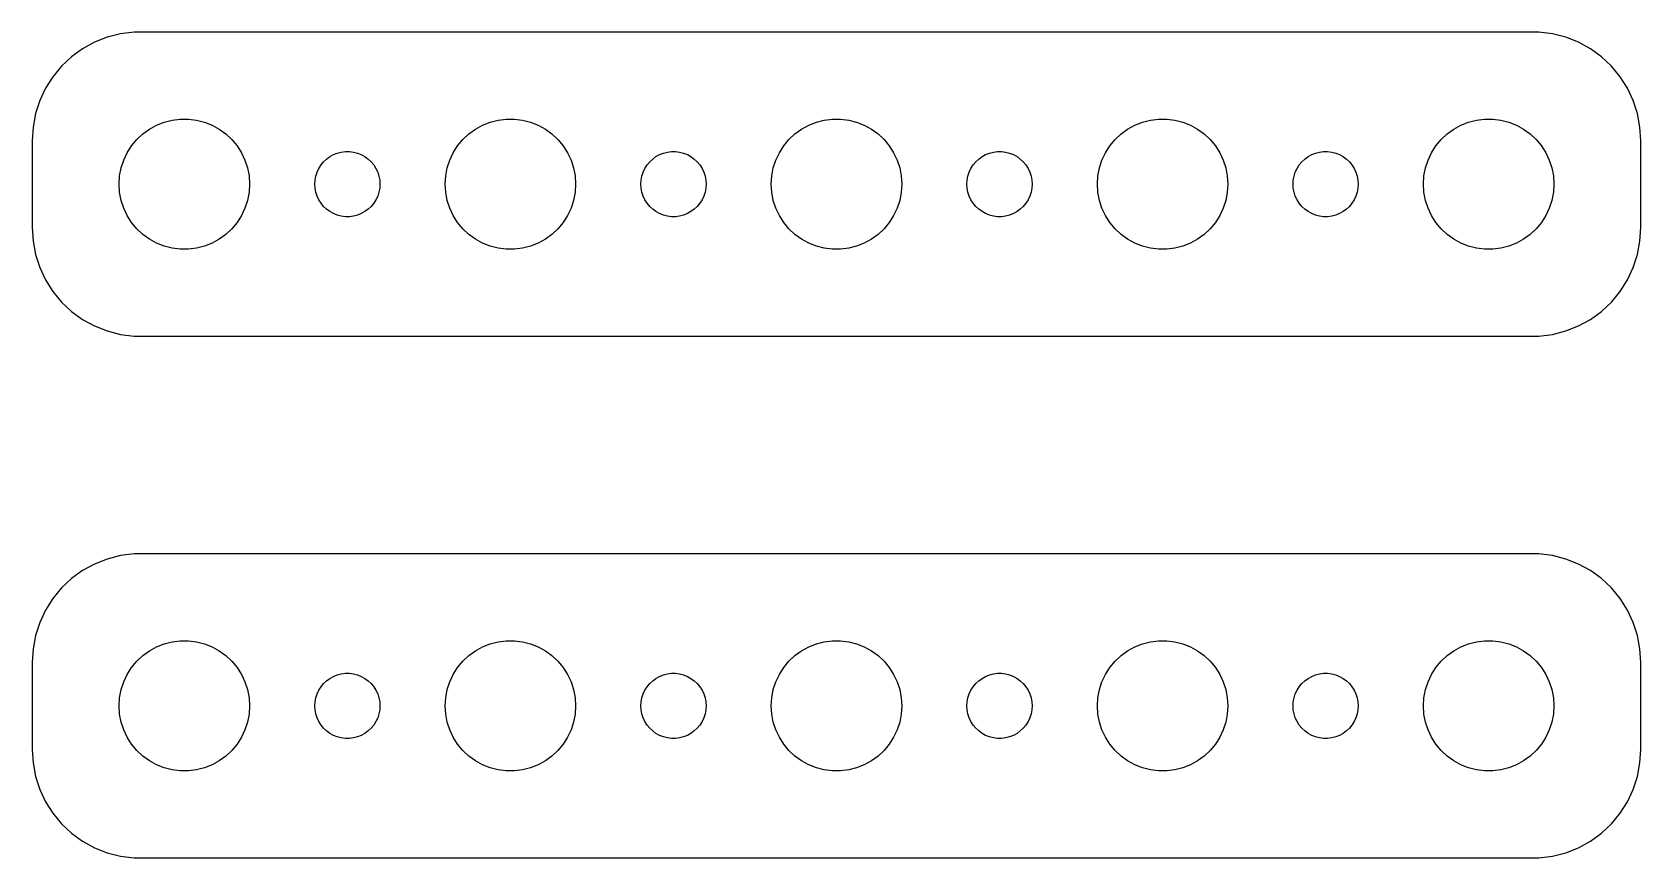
# Model space of a CAD drawing. Header units: metres. Extents: x -37 to 37, y 17 to 55.
import ezdxf

# ---------------------------------------------------------------- set-up
doc = ezdxf.new("R2010")
doc.units = ezdxf.units.M

msp = doc.modelspace()

# ---------------------------------------------------------------- linework, layer by layer
for p, q in [((-32.9369, 54.9114), (-33.5451, 54.7553)), ((-32.3139, 54.9901), (-32.9369, 54.9114)), ((32.3139, 54.9901), (-32.3139, 54.9901)), ((32.9369, 54.9114), (32.3139, 54.9901)), ((33.5451, 54.7553), (32.9369, 54.9114)), ((-34.6791, 54.2216), (-35.1871, 53.8526)), ((-34.1289, 54.5241), (-34.6791, 54.2216)), ((-33.5451, 54.7553), (-34.1289, 54.5241)), ((34.1289, 54.5241), (33.5451, 54.7553)), ((34.6791, 54.2216), (34.1289, 54.5241)), ((35.1871, 53.8526), (34.6791, 54.2216)), ((-35.6448, 53.4227), (-36.0451, 52.9389)), ((-35.1871, 53.8526), (-35.6448, 53.4227)), ((35.6448, 53.4227), (35.1871, 53.8526)), ((36.0451, 52.9389), (35.6448, 53.4227)), ((-36.0451, 52.9389), (-36.3815, 52.4088)), ((36.3815, 52.4088), (36.0451, 52.9389)), ((-36.6489, 51.8406), (-36.8429, 51.2434)), ((-36.3815, 52.4088), (-36.6489, 51.8406)), ((36.6489, 51.8406), (36.3815, 52.4088)), ((36.8429, 51.2434), (36.6489, 51.8406)), ((-36.8429, 51.2434), (-36.9606, 50.6267)), ((36.9606, 50.6267), (36.8429, 51.2434)), ((-36.9606, 50.6267), (-37, 50)), ((-31.9123, 50.3115), (-31.6075, 50.533)), ((-31.6075, 50.533), (-31.2773, 50.7145)), ((-31.2773, 50.7145), (-30.927, 50.8532)), ((-30.927, 50.8532), (-30.5621, 50.9469)), ((-30.5621, 50.9469), (-30.1884, 50.9941)), ((-30.1884, 50.9941), (-29.8116, 50.9941)), ((-29.8116, 50.9941), (-29.4379, 50.9469)), ((-29.4379, 50.9469), (-29.0729, 50.8532)), ((-29.0729, 50.8532), (-28.7227, 50.7145)), ((-28.7227, 50.7145), (-28.3925, 50.533)), ((-28.3925, 50.533), (-28.0877, 50.3115)), ((-16.9123, 50.3115), (-16.6075, 50.533)), ((-16.6075, 50.533), (-16.2773, 50.7145)), ((-16.2773, 50.7145), (-15.927, 50.8532)), ((-15.927, 50.8532), (-15.5621, 50.9469)), ((-15.5621, 50.9469), (-15.1884, 50.9941)), ((-15.1884, 50.9941), (-14.8116, 50.9941)), ((-14.8116, 50.9941), (-14.4379, 50.9469)), ((-14.4379, 50.9469), (-14.0729, 50.8532)), ((-14.0729, 50.8532), (-13.7227, 50.7145)), ((-13.7227, 50.7145), (-13.3925, 50.533)), ((-13.3925, 50.533), (-13.0877, 50.3115)), ((-1.91226, 50.3115), (-1.60747, 50.533)), ((-1.60747, 50.533), (-1.27733, 50.7145)), ((-1.27733, 50.7145), (-0.92705, 50.8532)), ((-0.92705, 50.8532), (-0.56213, 50.9469)), ((-0.56213, 50.9469), (-0.18837, 50.9941)), ((-0.18837, 50.9941), (0.18837, 50.9941)), ((0.18837, 50.9941), (0.56213, 50.9469)), ((0.56213, 50.9469), (0.92705, 50.8532)), ((0.92705, 50.8532), (1.27733, 50.7145)), ((1.27733, 50.7145), (1.60747, 50.533)), ((1.60747, 50.533), (1.91226, 50.3115)), ((13.0877, 50.3115), (13.3925, 50.533)), ((13.3925, 50.533), (13.7227, 50.7145)), ((13.7227, 50.7145), (14.0729, 50.8532)), ((14.0729, 50.8532), (14.4379, 50.9469)), ((14.4379, 50.9469), (14.8116, 50.9941)), ((14.8116, 50.9941), (15.1884, 50.9941)), ((15.1884, 50.9941), (15.5621, 50.9469)), ((15.5621, 50.9469), (15.927, 50.8532)), ((15.927, 50.8532), (16.2773, 50.7145)), ((16.2773, 50.7145), (16.6075, 50.533)), ((16.6075, 50.533), (16.9123, 50.3115)), ((28.0877, 50.3115), (28.3925, 50.533)), ((28.3925, 50.533), (28.7227, 50.7145)), ((28.7227, 50.7145), (29.0729, 50.8532)), ((29.0729, 50.8532), (29.4379, 50.9469)), ((29.4379, 50.9469), (29.8116, 50.9941)), ((29.8116, 50.9941), (30.1884, 50.9941)), ((30.1884, 50.9941), (30.5621, 50.9469)), ((30.5621, 50.9469), (30.927, 50.8532)), ((30.927, 50.8532), (31.2773, 50.7145)), ((31.2773, 50.7145), (31.6075, 50.533)), ((31.6075, 50.533), (31.9123, 50.3115)), ((37, 50), (36.9606, 50.6267)), ((-37, 50), (-37, 46)), ((-32.6289, 49.4453), (-32.427, 49.7634)), ((-32.427, 49.7634), (-32.1869, 50.0536)), ((-32.1869, 50.0536), (-31.9123, 50.3115)), ((-28.0877, 50.3115), (-27.8131, 50.0536)), ((-27.8131, 50.0536), (-27.5729, 49.7634)), ((-27.5729, 49.7634), (-27.3711, 49.4453)), ((-17.6289, 49.4453), (-17.427, 49.7634)), ((-17.427, 49.7634), (-17.1869, 50.0536)), ((-17.1869, 50.0536), (-16.9123, 50.3115)), ((-13.0877, 50.3115), (-12.8131, 50.0536)), ((-12.8131, 50.0536), (-12.5729, 49.7634)), ((-12.5729, 49.7634), (-12.3711, 49.4453)), ((-2.62891, 49.4453), (-2.42705, 49.7634)), ((-2.42705, 49.7634), (-2.1869, 50.0536)), ((-2.1869, 50.0536), (-1.91226, 50.3115)), ((1.91226, 50.3115), (2.1869, 50.0536)), ((2.1869, 50.0536), (2.42705, 49.7634)), ((2.42705, 49.7634), (2.62891, 49.4453)), ((12.3711, 49.4453), (12.5729, 49.7634)), ((12.5729, 49.7634), (12.8131, 50.0536)), ((12.8131, 50.0536), (13.0877, 50.3115)), ((16.9123, 50.3115), (17.1869, 50.0536)), ((17.1869, 50.0536), (17.427, 49.7634)), ((17.427, 49.7634), (17.6289, 49.4453)), ((27.3711, 49.4453), (27.5729, 49.7634)), ((27.5729, 49.7634), (27.8131, 50.0536)), ((27.8131, 50.0536), (28.0877, 50.3115)), ((31.9123, 50.3115), (32.1869, 50.0536)), ((32.1869, 50.0536), (32.427, 49.7634)), ((32.427, 49.7634), (32.6289, 49.4453)), ((37, 46), (37, 50)), ((-32.9057, 48.7461), (-32.7893, 49.1044)), ((-32.7893, 49.1044), (-32.6289, 49.4453)), ((-27.3711, 49.4453), (-27.2107, 49.1044)), ((-27.2107, 49.1044), (-27.0942, 48.7461)), ((-23.8145, 48.7226), (-23.7135, 48.8817)), ((-23.7135, 48.8817), (-23.5934, 49.0268)), ((-23.5934, 49.0268), (-23.4561, 49.1558)), ((-23.4561, 49.1558), (-23.3037, 49.2665)), ((-23.3037, 49.2665), (-23.1387, 49.3572)), ((-23.1387, 49.3572), (-22.9635, 49.4266)), ((-22.9635, 49.4266), (-22.7811, 49.4734)), ((-22.7811, 49.4734), (-22.5942, 49.497)), ((-22.5942, 49.497), (-22.4058, 49.497)), ((-22.4058, 49.497), (-22.2189, 49.4734)), ((-22.2189, 49.4734), (-22.0365, 49.4266)), ((-22.0365, 49.4266), (-21.8613, 49.3572)), ((-21.8613, 49.3572), (-21.6963, 49.2665)), ((-21.6963, 49.2665), (-21.5439, 49.1558)), ((-21.5439, 49.1558), (-21.4065, 49.0268)), ((-21.4065, 49.0268), (-21.2865, 48.8817)), ((-21.2865, 48.8817), (-21.1855, 48.7226)), ((-17.9057, 48.7461), (-17.7893, 49.1044)), ((-17.7893, 49.1044), (-17.6289, 49.4453)), ((-12.3711, 49.4453), (-12.2107, 49.1044)), ((-12.2107, 49.1044), (-12.0942, 48.7461)), ((-8.81445, 48.7226), (-8.71352, 48.8817)), ((-8.71352, 48.8817), (-8.59344, 49.0268)), ((-8.59344, 49.0268), (-8.45613, 49.1558)), ((-8.45613, 49.1558), (-8.30373, 49.2665)), ((-8.30373, 49.2665), (-8.13866, 49.3572)), ((-8.13866, 49.3572), (-7.96352, 49.4266)), ((-7.96352, 49.4266), (-7.78107, 49.4734)), ((-7.78107, 49.4734), (-7.59418, 49.497)), ((-7.59418, 49.497), (-7.40581, 49.497)), ((-7.40581, 49.497), (-7.21892, 49.4734)), ((-7.21892, 49.4734), (-7.03647, 49.4266)), ((-7.03647, 49.4266), (-6.86133, 49.3572)), ((-6.86133, 49.3572), (-6.69626, 49.2665)), ((-6.69626, 49.2665), (-6.54385, 49.1558)), ((-6.54385, 49.1558), (-6.40654, 49.0268)), ((-6.40654, 49.0268), (-6.28647, 48.8817)), ((-6.28647, 48.8817), (-6.18553, 48.7226)), ((-2.90575, 48.7461), (-2.78932, 49.1044)), ((-2.78932, 49.1044), (-2.62891, 49.4453)), ((2.62891, 49.4453), (2.78932, 49.1044)), ((2.78932, 49.1044), (2.90575, 48.7461)), ((6.18553, 48.7226), (6.28647, 48.8817)), ((6.28647, 48.8817), (6.40654, 49.0268)), ((6.40654, 49.0268), (6.54385, 49.1558)), ((6.54385, 49.1558), (6.69626, 49.2665)), ((6.69626, 49.2665), (6.86133, 49.3572)), ((6.86133, 49.3572), (7.03647, 49.4266)), ((7.03647, 49.4266), (7.21892, 49.4734)), ((7.21892, 49.4734), (7.40581, 49.497)), ((7.40581, 49.497), (7.59418, 49.497)), ((7.59418, 49.497), (7.78107, 49.4734)), ((7.78107, 49.4734), (7.96352, 49.4266)), ((7.96352, 49.4266), (8.13866, 49.3572)), ((8.13866, 49.3572), (8.30373, 49.2665)), ((8.30373, 49.2665), (8.45613, 49.1558)), ((8.45613, 49.1558), (8.59344, 49.0268)), ((8.59344, 49.0268), (8.71352, 48.8817)), ((8.71352, 48.8817), (8.81445, 48.7226)), ((12.0942, 48.7461), (12.2107, 49.1044)), ((12.2107, 49.1044), (12.3711, 49.4453)), ((17.6289, 49.4453), (17.7893, 49.1044)), ((17.7893, 49.1044), (17.9057, 48.7461)), ((21.1855, 48.7226), (21.2865, 48.8817)), ((21.2865, 48.8817), (21.4065, 49.0268)), ((21.4065, 49.0268), (21.5439, 49.1558)), ((21.5439, 49.1558), (21.6963, 49.2665)), ((21.6963, 49.2665), (21.8613, 49.3572)), ((21.8613, 49.3572), (22.0365, 49.4266)), ((22.0365, 49.4266), (22.2189, 49.4734)), ((22.2189, 49.4734), (22.4058, 49.497)), ((22.4058, 49.497), (22.5942, 49.497)), ((22.5942, 49.497), (22.7811, 49.4734)), ((22.7811, 49.4734), (22.9635, 49.4266)), ((22.9635, 49.4266), (23.1387, 49.3572)), ((23.1387, 49.3572), (23.3037, 49.2665)), ((23.3037, 49.2665), (23.4561, 49.1558)), ((23.4561, 49.1558), (23.5934, 49.0268)), ((23.5934, 49.0268), (23.7135, 48.8817)), ((23.7135, 48.8817), (23.8145, 48.7226)), ((27.0942, 48.7461), (27.2107, 49.1044)), ((27.2107, 49.1044), (27.3711, 49.4453)), ((32.6289, 49.4453), (32.7893, 49.1044)), ((32.7893, 49.1044), (32.9057, 48.7461)), ((-33, 48), (-32.9763, 48.376)), ((-32.9763, 48.376), (-32.9057, 48.7461)), ((-27.0942, 48.7461), (-27.0237, 48.376)), ((-27.0237, 48.376), (-27, 48)), ((-24, 48), (-23.9882, 48.188)), ((-23.9882, 48.188), (-23.9529, 48.373)), ((-23.9529, 48.373), (-23.8947, 48.5522)), ((-23.8947, 48.5522), (-23.8145, 48.7226)), ((-21.1855, 48.7226), (-21.1053, 48.5522)), ((-21.1053, 48.5522), (-21.0471, 48.373)), ((-21.0471, 48.373), (-21.0118, 48.188)), ((-21.0118, 48.188), (-21, 48)), ((-18, 48), (-17.9763, 48.376)), ((-17.9763, 48.376), (-17.9057, 48.7461)), ((-12.0942, 48.7461), (-12.0237, 48.376)), ((-12.0237, 48.376), (-12, 48)), ((-9, 48), (-8.98816, 48.188)), ((-8.98816, 48.188), (-8.95287, 48.373)), ((-8.95287, 48.373), (-8.89465, 48.5522)), ((-8.89465, 48.5522), (-8.81445, 48.7226)), ((-6.18553, 48.7226), (-6.10533, 48.5522)), ((-6.10533, 48.5522), (-6.04712, 48.373)), ((-6.04712, 48.373), (-6.01183, 48.188)), ((-6.01183, 48.188), (-6, 48)), ((-3, 48), (-2.97633, 48.376)), ((-2.97633, 48.376), (-2.90575, 48.7461)), ((2.90575, 48.7461), (2.97633, 48.376)), ((2.97633, 48.376), (3, 48)), ((6, 48), (6.01183, 48.188)), ((6.01183, 48.188), (6.04712, 48.373)), ((6.04712, 48.373), (6.10533, 48.5522)), ((6.10533, 48.5522), (6.18553, 48.7226)), ((8.81445, 48.7226), (8.89465, 48.5522)), ((8.89465, 48.5522), (8.95287, 48.373)), ((8.95287, 48.373), (8.98816, 48.188)), ((8.98816, 48.188), (9, 48)), ((12, 48), (12.0237, 48.376)), ((12.0237, 48.376), (12.0942, 48.7461)), ((17.9057, 48.7461), (17.9763, 48.376)), ((17.9763, 48.376), (18, 48)), ((21, 48), (21.0118, 48.188)), ((21.0118, 48.188), (21.0471, 48.373)), ((21.0471, 48.373), (21.1053, 48.5522)), ((21.1053, 48.5522), (21.1855, 48.7226)), ((23.8145, 48.7226), (23.8947, 48.5522)), ((23.8947, 48.5522), (23.9529, 48.373)), ((23.9529, 48.373), (23.9882, 48.188)), ((23.9882, 48.188), (24, 48)), ((27, 48), (27.0237, 48.376)), ((27.0237, 48.376), (27.0942, 48.7461)), ((32.9057, 48.7461), (32.9763, 48.376)), ((32.9763, 48.376), (33, 48)), ((-32.9763, 47.624), (-33, 48)), ((-32.9057, 47.2539), (-32.9763, 47.624)), ((-27.0237, 47.624), (-27.0942, 47.2539)), ((-27, 48), (-27.0237, 47.624)), ((-23.9882, 47.812), (-24, 48)), ((-23.9529, 47.627), (-23.9882, 47.812)), ((-23.8947, 47.4478), (-23.9529, 47.627)), ((-23.8145, 47.2774), (-23.8947, 47.4478)), ((-21.1053, 47.4478), (-21.1855, 47.2774)), ((-21.0471, 47.627), (-21.1053, 47.4478)), ((-21.0118, 47.812), (-21.0471, 47.627)), ((-21, 48), (-21.0118, 47.812)), ((-17.9763, 47.624), (-18, 48)), ((-17.9057, 47.2539), (-17.9763, 47.624)), ((-12.0237, 47.624), (-12.0942, 47.2539)), ((-12, 48), (-12.0237, 47.624)), ((-8.98816, 47.812), (-9, 48)), ((-8.95287, 47.627), (-8.98816, 47.812)), ((-8.89465, 47.4478), (-8.95287, 47.627)), ((-8.81445, 47.2774), (-8.89465, 47.4478)), ((-6.10533, 47.4478), (-6.18553, 47.2774)), ((-6.04712, 47.627), (-6.10533, 47.4478)), ((-6.01183, 47.812), (-6.04712, 47.627)), ((-6, 48), (-6.01183, 47.812)), ((-2.97633, 47.624), (-3, 48)), ((-2.90575, 47.2539), (-2.97633, 47.624)), ((2.97633, 47.624), (2.90575, 47.2539)), ((3, 48), (2.97633, 47.624)), ((6.01183, 47.812), (6, 48)), ((6.04712, 47.627), (6.01183, 47.812)), ((6.10533, 47.4478), (6.04712, 47.627)), ((6.18553, 47.2774), (6.10533, 47.4478)), ((8.89465, 47.4478), (8.81445, 47.2774)), ((8.95287, 47.627), (8.89465, 47.4478)), ((8.98816, 47.812), (8.95287, 47.627)), ((9, 48), (8.98816, 47.812)), ((12.0237, 47.624), (12, 48)), ((12.0942, 47.2539), (12.0237, 47.624)), ((17.9763, 47.624), (17.9057, 47.2539)), ((18, 48), (17.9763, 47.624)), ((21.0118, 47.812), (21, 48)), ((21.0471, 47.627), (21.0118, 47.812)), ((21.1053, 47.4478), (21.0471, 47.627)), ((21.1855, 47.2774), (21.1053, 47.4478)), ((23.8947, 47.4478), (23.8145, 47.2774)), ((23.9529, 47.627), (23.8947, 47.4478)), ((23.9882, 47.812), (23.9529, 47.627)), ((24, 48), (23.9882, 47.812)), ((27.0237, 47.624), (27, 48)), ((27.0942, 47.2539), (27.0237, 47.624)), ((32.9763, 47.624), (32.9057, 47.2539)), ((33, 48), (32.9763, 47.624)), ((-32.7893, 46.8956), (-32.9057, 47.2539)), ((-32.6289, 46.5547), (-32.7893, 46.8956)), ((-27.2107, 46.8956), (-27.3711, 46.5547)), ((-27.0942, 47.2539), (-27.2107, 46.8956)), ((-23.7135, 47.1183), (-23.8145, 47.2774)), ((-23.5934, 46.9732), (-23.7135, 47.1183)), ((-23.4561, 46.8442), (-23.5934, 46.9732)), ((-23.3037, 46.7335), (-23.4561, 46.8442)), ((-23.1387, 46.6428), (-23.3037, 46.7335)), ((-22.9635, 46.5734), (-23.1387, 46.6428)), ((-21.8613, 46.6428), (-22.0365, 46.5734)), ((-21.6963, 46.7335), (-21.8613, 46.6428)), ((-21.5439, 46.8442), (-21.6963, 46.7335)), ((-21.4065, 46.9732), (-21.5439, 46.8442)), ((-21.2865, 47.1183), (-21.4065, 46.9732)), ((-21.1855, 47.2774), (-21.2865, 47.1183)), ((-17.7893, 46.8956), (-17.9057, 47.2539)), ((-17.6289, 46.5547), (-17.7893, 46.8956)), ((-12.2107, 46.8956), (-12.3711, 46.5547)), ((-12.0942, 47.2539), (-12.2107, 46.8956)), ((-8.71352, 47.1183), (-8.81445, 47.2774)), ((-8.59344, 46.9732), (-8.71352, 47.1183)), ((-8.45613, 46.8442), (-8.59344, 46.9732)), ((-8.30373, 46.7335), (-8.45613, 46.8442)), ((-8.13866, 46.6428), (-8.30373, 46.7335)), ((-7.96352, 46.5734), (-8.13866, 46.6428)), ((-6.86133, 46.6428), (-7.03647, 46.5734)), ((-6.69626, 46.7335), (-6.86133, 46.6428)), ((-6.54385, 46.8442), (-6.69626, 46.7335)), ((-6.40654, 46.9732), (-6.54385, 46.8442)), ((-6.28647, 47.1183), (-6.40654, 46.9732)), ((-6.18553, 47.2774), (-6.28647, 47.1183)), ((-2.78932, 46.8956), (-2.90575, 47.2539)), ((-2.62891, 46.5547), (-2.78932, 46.8956)), ((2.78932, 46.8956), (2.62891, 46.5547)), ((2.90575, 47.2539), (2.78932, 46.8956)), ((6.28647, 47.1183), (6.18553, 47.2774)), ((6.40654, 46.9732), (6.28647, 47.1183)), ((6.54385, 46.8442), (6.40654, 46.9732)), ((6.69626, 46.7335), (6.54385, 46.8442)), ((6.86133, 46.6428), (6.69626, 46.7335)), ((7.03647, 46.5734), (6.86133, 46.6428)), ((8.13866, 46.6428), (7.96352, 46.5734)), ((8.30373, 46.7335), (8.13866, 46.6428)), ((8.45613, 46.8442), (8.30373, 46.7335)), ((8.59344, 46.9732), (8.45613, 46.8442)), ((8.71352, 47.1183), (8.59344, 46.9732)), ((8.81445, 47.2774), (8.71352, 47.1183)), ((12.2107, 46.8956), (12.0942, 47.2539)), ((12.3711, 46.5547), (12.2107, 46.8956)), ((17.7893, 46.8956), (17.6289, 46.5547)), ((17.9057, 47.2539), (17.7893, 46.8956)), ((21.2865, 47.1183), (21.1855, 47.2774)), ((21.4065, 46.9732), (21.2865, 47.1183)), ((21.5439, 46.8442), (21.4065, 46.9732)), ((21.6963, 46.7335), (21.5439, 46.8442)), ((21.8613, 46.6428), (21.6963, 46.7335)), ((22.0365, 46.5734), (21.8613, 46.6428)), ((23.1387, 46.6428), (22.9635, 46.5734)), ((23.3037, 46.7335), (23.1387, 46.6428)), ((23.4561, 46.8442), (23.3037, 46.7335)), ((23.5934, 46.9732), (23.4561, 46.8442)), ((23.7135, 47.1183), (23.5934, 46.9732)), ((23.8145, 47.2774), (23.7135, 47.1183)), ((27.2107, 46.8956), (27.0942, 47.2539)), ((27.3711, 46.5547), (27.2107, 46.8956)), ((32.7893, 46.8956), (32.6289, 46.5547)), ((32.9057, 47.2539), (32.7893, 46.8956)), ((-37, 46), (-36.9606, 45.3733)), ((-32.427, 46.2366), (-32.6289, 46.5547)), ((-32.1869, 45.9464), (-32.427, 46.2366)), ((-31.9123, 45.6885), (-32.1869, 45.9464)), ((-27.8131, 45.9464), (-28.0877, 45.6885)), ((-27.5729, 46.2366), (-27.8131, 45.9464)), ((-27.3711, 46.5547), (-27.5729, 46.2366)), ((-22.7811, 46.5266), (-22.9635, 46.5734)), ((-22.5942, 46.503), (-22.7811, 46.5266)), ((-22.4058, 46.503), (-22.5942, 46.503)), ((-22.2189, 46.5266), (-22.4058, 46.503)), ((-22.0365, 46.5734), (-22.2189, 46.5266)), ((-17.427, 46.2366), (-17.6289, 46.5547)), ((-17.1869, 45.9464), (-17.427, 46.2366)), ((-16.9123, 45.6885), (-17.1869, 45.9464)), ((-12.8131, 45.9464), (-13.0877, 45.6885)), ((-12.5729, 46.2366), (-12.8131, 45.9464)), ((-12.3711, 46.5547), (-12.5729, 46.2366)), ((-7.78107, 46.5266), (-7.96352, 46.5734)), ((-7.59418, 46.503), (-7.78107, 46.5266)), ((-7.40581, 46.503), (-7.59418, 46.503)), ((-7.21892, 46.5266), (-7.40581, 46.503)), ((-7.03647, 46.5734), (-7.21892, 46.5266)), ((-2.42705, 46.2366), (-2.62891, 46.5547)), ((-2.1869, 45.9464), (-2.42705, 46.2366)), ((-1.91226, 45.6885), (-2.1869, 45.9464)), ((2.1869, 45.9464), (1.91226, 45.6885)), ((2.42705, 46.2366), (2.1869, 45.9464)), ((2.62891, 46.5547), (2.42705, 46.2366)), ((7.21892, 46.5266), (7.03647, 46.5734)), ((7.40581, 46.503), (7.21892, 46.5266)), ((7.59418, 46.503), (7.40581, 46.503)), ((7.78107, 46.5266), (7.59418, 46.503)), ((7.96352, 46.5734), (7.78107, 46.5266)), ((12.5729, 46.2366), (12.3711, 46.5547)), ((12.8131, 45.9464), (12.5729, 46.2366)), ((13.0877, 45.6885), (12.8131, 45.9464)), ((17.1869, 45.9464), (16.9123, 45.6885)), ((17.427, 46.2366), (17.1869, 45.9464)), ((17.6289, 46.5547), (17.427, 46.2366)), ((22.2189, 46.5266), (22.0365, 46.5734)), ((22.4058, 46.503), (22.2189, 46.5266)), ((22.5942, 46.503), (22.4058, 46.503)), ((22.7811, 46.5266), (22.5942, 46.503)), ((22.9635, 46.5734), (22.7811, 46.5266)), ((27.5729, 46.2366), (27.3711, 46.5547)), ((27.8131, 45.9464), (27.5729, 46.2366)), ((28.0877, 45.6885), (27.8131, 45.9464)), ((32.1869, 45.9464), (31.9123, 45.6885)), ((32.427, 46.2366), (32.1869, 45.9464)), ((32.6289, 46.5547), (32.427, 46.2366)), ((36.9606, 45.3733), (37, 46)), ((-36.9606, 45.3733), (-36.8429, 44.7566)), ((-31.6075, 45.467), (-31.9123, 45.6885)), ((-31.2773, 45.2855), (-31.6075, 45.467)), ((-30.927, 45.1468), (-31.2773, 45.2855)), ((-30.5621, 45.0531), (-30.927, 45.1468)), ((-29.0729, 45.1468), (-29.4379, 45.0531)), ((-28.7227, 45.2855), (-29.0729, 45.1468)), ((-28.3925, 45.467), (-28.7227, 45.2855)), ((-28.0877, 45.6885), (-28.3925, 45.467)), ((-16.6075, 45.467), (-16.9123, 45.6885)), ((-16.2773, 45.2855), (-16.6075, 45.467)), ((-15.927, 45.1468), (-16.2773, 45.2855)), ((-15.5621, 45.0531), (-15.927, 45.1468)), ((-14.0729, 45.1468), (-14.4379, 45.0531)), ((-13.7227, 45.2855), (-14.0729, 45.1468)), ((-13.3925, 45.467), (-13.7227, 45.2855)), ((-13.0877, 45.6885), (-13.3925, 45.467)), ((-1.60747, 45.467), (-1.91226, 45.6885)), ((-1.27733, 45.2855), (-1.60747, 45.467)), ((-0.92705, 45.1468), (-1.27733, 45.2855)), ((-0.56213, 45.0531), (-0.92705, 45.1468)), ((0.92705, 45.1468), (0.56213, 45.0531)), ((1.27733, 45.2855), (0.92705, 45.1468)), ((1.60747, 45.467), (1.27733, 45.2855)), ((1.91226, 45.6885), (1.60747, 45.467)), ((13.3925, 45.467), (13.0877, 45.6885)), ((13.7227, 45.2855), (13.3925, 45.467)), ((14.0729, 45.1468), (13.7227, 45.2855)), ((14.4379, 45.0531), (14.0729, 45.1468)), ((15.927, 45.1468), (15.5621, 45.0531)), ((16.2773, 45.2855), (15.927, 45.1468)), ((16.6075, 45.467), (16.2773, 45.2855)), ((16.9123, 45.6885), (16.6075, 45.467)), ((28.3925, 45.467), (28.0877, 45.6885)), ((28.7227, 45.2855), (28.3925, 45.467)), ((29.0729, 45.1468), (28.7227, 45.2855)), ((29.4379, 45.0531), (29.0729, 45.1468)), ((30.927, 45.1468), (30.5621, 45.0531)), ((31.2773, 45.2855), (30.927, 45.1468)), ((31.6075, 45.467), (31.2773, 45.2855)), ((31.9123, 45.6885), (31.6075, 45.467)), ((36.8429, 44.7566), (36.9606, 45.3733)), ((-36.8429, 44.7566), (-36.6489, 44.1594)), ((-30.1884, 45.0059), (-30.5621, 45.0531)), ((-29.8116, 45.0059), (-30.1884, 45.0059)), ((-29.4379, 45.0531), (-29.8116, 45.0059)), ((-15.1884, 45.0059), (-15.5621, 45.0531)), ((-14.8116, 45.0059), (-15.1884, 45.0059)), ((-14.4379, 45.0531), (-14.8116, 45.0059)), ((-0.18837, 45.0059), (-0.56213, 45.0531)), ((0.18837, 45.0059), (-0.18837, 45.0059)), ((0.56213, 45.0531), (0.18837, 45.0059)), ((14.8116, 45.0059), (14.4379, 45.0531)), ((15.1884, 45.0059), (14.8116, 45.0059)), ((15.5621, 45.0531), (15.1884, 45.0059)), ((29.8116, 45.0059), (29.4379, 45.0531)), ((30.1884, 45.0059), (29.8116, 45.0059)), ((30.5621, 45.0531), (30.1884, 45.0059)), ((36.6489, 44.1594), (36.8429, 44.7566)), ((-36.6489, 44.1594), (-36.3815, 43.5912)), ((36.3815, 43.5912), (36.6489, 44.1594)), ((-36.3815, 43.5912), (-36.0451, 43.0611)), ((-36.0451, 43.0611), (-35.6448, 42.5773)), ((35.6448, 42.5773), (36.0451, 43.0611)), ((36.0451, 43.0611), (36.3815, 43.5912)), ((-35.6448, 42.5773), (-35.1871, 42.1474)), ((35.1871, 42.1474), (35.6448, 42.5773)), ((-35.1871, 42.1474), (-34.6791, 41.7784)), ((-34.6791, 41.7784), (-34.1289, 41.4759)), ((-34.1289, 41.4759), (-33.5451, 41.2447)), ((33.5451, 41.2447), (34.1289, 41.4759)), ((34.1289, 41.4759), (34.6791, 41.7784)), ((34.6791, 41.7784), (35.1871, 42.1474)), ((-33.5451, 41.2447), (-32.9369, 41.0886)), ((-32.9369, 41.0886), (-32.3139, 41.0099)), ((-32.3139, 41.0099), (32.3139, 41.0099)), ((32.3139, 41.0099), (32.9369, 41.0886)), ((32.9369, 41.0886), (33.5451, 41.2447)), ((-34.1289, 30.5241), (-34.6791, 30.2216)), ((-33.5451, 30.7553), (-34.1289, 30.5241)), ((-32.9369, 30.9114), (-33.5451, 30.7553)), ((-32.3139, 30.9901), (-32.9369, 30.9114)), ((32.3139, 30.9901), (-32.3139, 30.9901)), ((32.9369, 30.9114), (32.3139, 30.9901)), ((33.5451, 30.7553), (32.9369, 30.9114)), ((34.1289, 30.5241), (33.5451, 30.7553)), ((34.6791, 30.2216), (34.1289, 30.5241)), ((-35.1871, 29.8526), (-35.6448, 29.4227)), ((-34.6791, 30.2216), (-35.1871, 29.8526)), ((35.1871, 29.8526), (34.6791, 30.2216)), ((35.6448, 29.4227), (35.1871, 29.8526)), ((-36.0451, 28.9389), (-36.3815, 28.4088)), ((-35.6448, 29.4227), (-36.0451, 28.9389)), ((36.0451, 28.9389), (35.6448, 29.4227)), ((36.3815, 28.4088), (36.0451, 28.9389)), ((-36.3815, 28.4088), (-36.6489, 27.8406)), ((36.6489, 27.8406), (36.3815, 28.4088)), ((-36.6489, 27.8406), (-36.8429, 27.2434)), ((36.8429, 27.2434), (36.6489, 27.8406)), ((-36.8429, 27.2434), (-36.9606, 26.6267)), ((-31.6075, 26.533), (-31.2773, 26.7145)), ((-31.2773, 26.7145), (-30.927, 26.8532)), ((-30.927, 26.8532), (-30.5621, 26.9469)), ((-30.5621, 26.9469), (-30.1884, 26.9941)), ((-30.1884, 26.9941), (-29.8116, 26.9941)), ((-29.8116, 26.9941), (-29.4379, 26.9469)), ((-29.4379, 26.9469), (-29.0729, 26.8532)), ((-29.0729, 26.8532), (-28.7227, 26.7145)), ((-28.7227, 26.7145), (-28.3925, 26.533)), ((-16.6075, 26.533), (-16.2773, 26.7145)), ((-16.2773, 26.7145), (-15.927, 26.8532)), ((-15.927, 26.8532), (-15.5621, 26.9469)), ((-15.5621, 26.9469), (-15.1884, 26.9941)), ((-15.1884, 26.9941), (-14.8116, 26.9941)), ((-14.8116, 26.9941), (-14.4379, 26.9469)), ((-14.4379, 26.9469), (-14.0729, 26.8532)), ((-14.0729, 26.8532), (-13.7227, 26.7145)), ((-13.7227, 26.7145), (-13.3925, 26.533)), ((-1.60747, 26.533), (-1.27733, 26.7145)), ((-1.27733, 26.7145), (-0.92705, 26.8532)), ((-0.92705, 26.8532), (-0.56213, 26.9469)), ((-0.56213, 26.9469), (-0.18837, 26.9941)), ((-0.18837, 26.9941), (0.18837, 26.9941)), ((0.18837, 26.9941), (0.56213, 26.9469)), ((0.56213, 26.9469), (0.92705, 26.8532)), ((0.92705, 26.8532), (1.27733, 26.7145)), ((1.27733, 26.7145), (1.60747, 26.533)), ((13.3925, 26.533), (13.7227, 26.7145)), ((13.7227, 26.7145), (14.0729, 26.8532)), ((14.0729, 26.8532), (14.4379, 26.9469)), ((14.4379, 26.9469), (14.8116, 26.9941)), ((14.8116, 26.9941), (15.1884, 26.9941)), ((15.1884, 26.9941), (15.5621, 26.9469)), ((15.5621, 26.9469), (15.927, 26.8532)), ((15.927, 26.8532), (16.2773, 26.7145)), ((16.2773, 26.7145), (16.6075, 26.533)), ((28.3925, 26.533), (28.7227, 26.7145)), ((28.7227, 26.7145), (29.0729, 26.8532)), ((29.0729, 26.8532), (29.4379, 26.9469)), ((29.4379, 26.9469), (29.8116, 26.9941)), ((29.8116, 26.9941), (30.1884, 26.9941)), ((30.1884, 26.9941), (30.5621, 26.9469)), ((30.5621, 26.9469), (30.927, 26.8532)), ((30.927, 26.8532), (31.2773, 26.7145)), ((31.2773, 26.7145), (31.6075, 26.533)), ((36.9606, 26.6267), (36.8429, 27.2434)), ((-36.9606, 26.6267), (-37, 26)), ((-37, 26), (-37, 22)), ((-32.427, 25.7634), (-32.1869, 26.0536)), ((-32.1869, 26.0536), (-31.9123, 26.3115)), ((-31.9123, 26.3115), (-31.6075, 26.533)), ((-28.3925, 26.533), (-28.0877, 26.3115)), ((-28.0877, 26.3115), (-27.8131, 26.0536)), ((-27.8131, 26.0536), (-27.5729, 25.7634)), ((-17.427, 25.7634), (-17.1869, 26.0536)), ((-17.1869, 26.0536), (-16.9123, 26.3115)), ((-16.9123, 26.3115), (-16.6075, 26.533)), ((-13.3925, 26.533), (-13.0877, 26.3115)), ((-13.0877, 26.3115), (-12.8131, 26.0536)), ((-12.8131, 26.0536), (-12.5729, 25.7634)), ((-2.42705, 25.7634), (-2.1869, 26.0536)), ((-2.1869, 26.0536), (-1.91226, 26.3115)), ((-1.91226, 26.3115), (-1.60747, 26.533)), ((1.60747, 26.533), (1.91226, 26.3115)), ((1.91226, 26.3115), (2.1869, 26.0536)), ((2.1869, 26.0536), (2.42705, 25.7634)), ((12.5729, 25.7634), (12.8131, 26.0536)), ((12.8131, 26.0536), (13.0877, 26.3115)), ((13.0877, 26.3115), (13.3925, 26.533)), ((16.6075, 26.533), (16.9123, 26.3115)), ((16.9123, 26.3115), (17.1869, 26.0536)), ((17.1869, 26.0536), (17.427, 25.7634)), ((27.5729, 25.7634), (27.8131, 26.0536)), ((27.8131, 26.0536), (28.0877, 26.3115)), ((28.0877, 26.3115), (28.3925, 26.533)), ((31.6075, 26.533), (31.9123, 26.3115)), ((31.9123, 26.3115), (32.1869, 26.0536)), ((32.1869, 26.0536), (32.427, 25.7634)), ((37, 26), (36.9606, 26.6267)), ((37, 22), (37, 26)), ((-32.7893, 25.1044), (-32.6289, 25.4453)), ((-32.6289, 25.4453), (-32.427, 25.7634)), ((-27.5729, 25.7634), (-27.3711, 25.4453)), ((-27.3711, 25.4453), (-27.2107, 25.1044)), ((-23.4561, 25.1558), (-23.3037, 25.2665)), ((-23.3037, 25.2665), (-23.1387, 25.3572)), ((-23.1387, 25.3572), (-22.9635, 25.4266)), ((-22.9635, 25.4266), (-22.7811, 25.4734)), ((-22.7811, 25.4734), (-22.5942, 25.497)), ((-22.5942, 25.497), (-22.4058, 25.497)), ((-22.4058, 25.497), (-22.2189, 25.4734)), ((-22.2189, 25.4734), (-22.0365, 25.4266)), ((-22.0365, 25.4266), (-21.8613, 25.3572)), ((-21.8613, 25.3572), (-21.6963, 25.2665)), ((-21.6963, 25.2665), (-21.5439, 25.1558)), ((-17.7893, 25.1044), (-17.6289, 25.4453)), ((-17.6289, 25.4453), (-17.427, 25.7634)), ((-12.5729, 25.7634), (-12.3711, 25.4453)), ((-12.3711, 25.4453), (-12.2107, 25.1044)), ((-8.45613, 25.1558), (-8.30373, 25.2665)), ((-8.30373, 25.2665), (-8.13866, 25.3572)), ((-8.13866, 25.3572), (-7.96352, 25.4266)), ((-7.96352, 25.4266), (-7.78107, 25.4734)), ((-7.78107, 25.4734), (-7.59418, 25.497)), ((-7.59418, 25.497), (-7.40581, 25.497)), ((-7.40581, 25.497), (-7.21892, 25.4734)), ((-7.21892, 25.4734), (-7.03647, 25.4266)), ((-7.03647, 25.4266), (-6.86133, 25.3572)), ((-6.86133, 25.3572), (-6.69626, 25.2665)), ((-6.69626, 25.2665), (-6.54385, 25.1558)), ((-2.78932, 25.1044), (-2.62891, 25.4453)), ((-2.62891, 25.4453), (-2.42705, 25.7634)), ((2.42705, 25.7634), (2.62891, 25.4453)), ((2.62891, 25.4453), (2.78932, 25.1044)), ((6.54385, 25.1558), (6.69626, 25.2665)), ((6.69626, 25.2665), (6.86133, 25.3572)), ((6.86133, 25.3572), (7.03647, 25.4266)), ((7.03647, 25.4266), (7.21892, 25.4734)), ((7.21892, 25.4734), (7.40581, 25.497)), ((7.40581, 25.497), (7.59418, 25.497)), ((7.59418, 25.497), (7.78107, 25.4734)), ((7.78107, 25.4734), (7.96352, 25.4266)), ((7.96352, 25.4266), (8.13866, 25.3572)), ((8.13866, 25.3572), (8.30373, 25.2665)), ((8.30373, 25.2665), (8.45613, 25.1558)), ((12.2107, 25.1044), (12.3711, 25.4453)), ((12.3711, 25.4453), (12.5729, 25.7634)), ((17.427, 25.7634), (17.6289, 25.4453)), ((17.6289, 25.4453), (17.7893, 25.1044)), ((21.5439, 25.1558), (21.6963, 25.2665)), ((21.6963, 25.2665), (21.8613, 25.3572)), ((21.8613, 25.3572), (22.0365, 25.4266)), ((22.0365, 25.4266), (22.2189, 25.4734)), ((22.2189, 25.4734), (22.4058, 25.497)), ((22.4058, 25.497), (22.5942, 25.497)), ((22.5942, 25.497), (22.7811, 25.4734)), ((22.7811, 25.4734), (22.9635, 25.4266)), ((22.9635, 25.4266), (23.1387, 25.3572)), ((23.1387, 25.3572), (23.3037, 25.2665)), ((23.3037, 25.2665), (23.4561, 25.1558)), ((27.2107, 25.1044), (27.3711, 25.4453)), ((27.3711, 25.4453), (27.5729, 25.7634)), ((32.427, 25.7634), (32.6289, 25.4453)), ((32.6289, 25.4453), (32.7893, 25.1044)), ((-32.9763, 24.376), (-32.9057, 24.7461)), ((-32.9057, 24.7461), (-32.7893, 25.1044)), ((-27.2107, 25.1044), (-27.0942, 24.7461)), ((-27.0942, 24.7461), (-27.0237, 24.376)), ((-23.9529, 24.373), (-23.8947, 24.5522)), ((-23.8947, 24.5522), (-23.8145, 24.7226)), ((-23.8145, 24.7226), (-23.7135, 24.8817)), ((-23.7135, 24.8817), (-23.5934, 25.0268)), ((-23.5934, 25.0268), (-23.4561, 25.1558)), ((-21.5439, 25.1558), (-21.4065, 25.0268)), ((-21.4065, 25.0268), (-21.2865, 24.8817)), ((-21.2865, 24.8817), (-21.1855, 24.7226)), ((-21.1855, 24.7226), (-21.1053, 24.5522)), ((-21.1053, 24.5522), (-21.0471, 24.373)), ((-17.9763, 24.376), (-17.9057, 24.7461)), ((-17.9057, 24.7461), (-17.7893, 25.1044)), ((-12.2107, 25.1044), (-12.0942, 24.7461)), ((-12.0942, 24.7461), (-12.0237, 24.376)), ((-8.95287, 24.373), (-8.89465, 24.5522)), ((-8.89465, 24.5522), (-8.81445, 24.7226)), ((-8.81445, 24.7226), (-8.71352, 24.8817)), ((-8.71352, 24.8817), (-8.59344, 25.0268)), ((-8.59344, 25.0268), (-8.45613, 25.1558)), ((-6.54385, 25.1558), (-6.40654, 25.0268)), ((-6.40654, 25.0268), (-6.28647, 24.8817)), ((-6.28647, 24.8817), (-6.18553, 24.7226)), ((-6.18553, 24.7226), (-6.10533, 24.5522)), ((-6.10533, 24.5522), (-6.04712, 24.373)), ((-2.97633, 24.376), (-2.90575, 24.7461)), ((-2.90575, 24.7461), (-2.78932, 25.1044)), ((2.78932, 25.1044), (2.90575, 24.7461)), ((2.90575, 24.7461), (2.97633, 24.376)), ((6.04712, 24.373), (6.10533, 24.5522)), ((6.10533, 24.5522), (6.18553, 24.7226)), ((6.18553, 24.7226), (6.28647, 24.8817)), ((6.28647, 24.8817), (6.40654, 25.0268)), ((6.40654, 25.0268), (6.54385, 25.1558)), ((8.45613, 25.1558), (8.59344, 25.0268)), ((8.59344, 25.0268), (8.71352, 24.8817)), ((8.71352, 24.8817), (8.81445, 24.7226)), ((8.81445, 24.7226), (8.89465, 24.5522)), ((8.89465, 24.5522), (8.95287, 24.373)), ((12.0237, 24.376), (12.0942, 24.7461)), ((12.0942, 24.7461), (12.2107, 25.1044)), ((17.7893, 25.1044), (17.9057, 24.7461)), ((17.9057, 24.7461), (17.9763, 24.376)), ((21.0471, 24.373), (21.1053, 24.5522)), ((21.1053, 24.5522), (21.1855, 24.7226)), ((21.1855, 24.7226), (21.2865, 24.8817)), ((21.2865, 24.8817), (21.4065, 25.0268)), ((21.4065, 25.0268), (21.5439, 25.1558)), ((23.4561, 25.1558), (23.5934, 25.0268)), ((23.5934, 25.0268), (23.7135, 24.8817)), ((23.7135, 24.8817), (23.8145, 24.7226)), ((23.8145, 24.7226), (23.8947, 24.5522)), ((23.8947, 24.5522), (23.9529, 24.373)), ((27.0237, 24.376), (27.0942, 24.7461)), ((27.0942, 24.7461), (27.2107, 25.1044)), ((32.7893, 25.1044), (32.9057, 24.7461)), ((32.9057, 24.7461), (32.9763, 24.376)), ((-33, 24), (-32.9763, 24.376)), ((-32.9763, 23.624), (-33, 24)), ((-27.0237, 24.376), (-27, 24)), ((-27, 24), (-27.0237, 23.624)), ((-24, 24), (-23.9882, 24.188)), ((-23.9882, 23.812), (-24, 24)), ((-23.9882, 24.188), (-23.9529, 24.373)), ((-23.9529, 23.627), (-23.9882, 23.812)), ((-21.0471, 24.373), (-21.0118, 24.188)), ((-21.0118, 23.812), (-21.0471, 23.627)), ((-21.0118, 24.188), (-21, 24)), ((-21, 24), (-21.0118, 23.812)), ((-18, 24), (-17.9763, 24.376)), ((-17.9763, 23.624), (-18, 24)), ((-12.0237, 24.376), (-12, 24)), ((-12, 24), (-12.0237, 23.624)), ((-9, 24), (-8.98816, 24.188)), ((-8.98816, 23.812), (-9, 24)), ((-8.98816, 24.188), (-8.95287, 24.373)), ((-8.95287, 23.627), (-8.98816, 23.812)), ((-6.04712, 24.373), (-6.01183, 24.188)), ((-6.01183, 23.812), (-6.04712, 23.627)), ((-6.01183, 24.188), (-6, 24)), ((-6, 24), (-6.01183, 23.812)), ((-3, 24), (-2.97633, 24.376)), ((-2.97633, 23.624), (-3, 24)), ((2.97633, 24.376), (3, 24)), ((3, 24), (2.97633, 23.624)), ((6, 24), (6.01183, 24.188)), ((6.01183, 23.812), (6, 24)), ((6.01183, 24.188), (6.04712, 24.373)), ((6.04712, 23.627), (6.01183, 23.812)), ((8.95287, 24.373), (8.98816, 24.188)), ((8.98816, 23.812), (8.95287, 23.627)), ((8.98816, 24.188), (9, 24)), ((9, 24), (8.98816, 23.812)), ((12, 24), (12.0237, 24.376)), ((12.0237, 23.624), (12, 24)), ((17.9763, 24.376), (18, 24)), ((18, 24), (17.9763, 23.624)), ((21, 24), (21.0118, 24.188)), ((21.0118, 23.812), (21, 24)), ((21.0118, 24.188), (21.0471, 24.373)), ((21.0471, 23.627), (21.0118, 23.812)), ((23.9529, 24.373), (23.9882, 24.188)), ((23.9882, 23.812), (23.9529, 23.627)), ((23.9882, 24.188), (24, 24)), ((24, 24), (23.9882, 23.812)), ((27, 24), (27.0237, 24.376)), ((27.0237, 23.624), (27, 24)), ((32.9763, 24.376), (33, 24)), ((33, 24), (32.9763, 23.624)), ((-32.9057, 23.2539), (-32.9763, 23.624)), ((-32.7893, 22.8956), (-32.9057, 23.2539)), ((-27.0942, 23.2539), (-27.2107, 22.8956)), ((-27.0237, 23.624), (-27.0942, 23.2539)), ((-23.8947, 23.4478), (-23.9529, 23.627)), ((-23.8145, 23.2774), (-23.8947, 23.4478)), ((-23.7135, 23.1183), (-23.8145, 23.2774)), ((-23.5934, 22.9732), (-23.7135, 23.1183)), ((-23.4561, 22.8442), (-23.5934, 22.9732)), ((-21.4065, 22.9732), (-21.5439, 22.8442)), ((-21.2865, 23.1183), (-21.4065, 22.9732)), ((-21.1855, 23.2774), (-21.2865, 23.1183)), ((-21.1053, 23.4478), (-21.1855, 23.2774)), ((-21.0471, 23.627), (-21.1053, 23.4478)), ((-17.9057, 23.2539), (-17.9763, 23.624)), ((-17.7893, 22.8956), (-17.9057, 23.2539)), ((-12.0942, 23.2539), (-12.2107, 22.8956)), ((-12.0237, 23.624), (-12.0942, 23.2539)), ((-8.89465, 23.4478), (-8.95287, 23.627)), ((-8.81445, 23.2774), (-8.89465, 23.4478)), ((-8.71352, 23.1183), (-8.81445, 23.2774)), ((-8.59344, 22.9732), (-8.71352, 23.1183)), ((-8.45613, 22.8442), (-8.59344, 22.9732)), ((-6.40654, 22.9732), (-6.54385, 22.8442)), ((-6.28647, 23.1183), (-6.40654, 22.9732)), ((-6.18553, 23.2774), (-6.28647, 23.1183)), ((-6.10533, 23.4478), (-6.18553, 23.2774)), ((-6.04712, 23.627), (-6.10533, 23.4478)), ((-2.90575, 23.2539), (-2.97633, 23.624)), ((-2.78932, 22.8956), (-2.90575, 23.2539)), ((2.90575, 23.2539), (2.78932, 22.8956)), ((2.97633, 23.624), (2.90575, 23.2539)), ((6.10533, 23.4478), (6.04712, 23.627)), ((6.18553, 23.2774), (6.10533, 23.4478)), ((6.28647, 23.1183), (6.18553, 23.2774)), ((6.40654, 22.9732), (6.28647, 23.1183)), ((6.54385, 22.8442), (6.40654, 22.9732)), ((8.59344, 22.9732), (8.45613, 22.8442)), ((8.71352, 23.1183), (8.59344, 22.9732)), ((8.81445, 23.2774), (8.71352, 23.1183)), ((8.89465, 23.4478), (8.81445, 23.2774)), ((8.95287, 23.627), (8.89465, 23.4478)), ((12.0942, 23.2539), (12.0237, 23.624)), ((12.2107, 22.8956), (12.0942, 23.2539)), ((17.9057, 23.2539), (17.7893, 22.8956)), ((17.9763, 23.624), (17.9057, 23.2539)), ((21.1053, 23.4478), (21.0471, 23.627)), ((21.1855, 23.2774), (21.1053, 23.4478)), ((21.2865, 23.1183), (21.1855, 23.2774)), ((21.4065, 22.9732), (21.2865, 23.1183)), ((21.5439, 22.8442), (21.4065, 22.9732)), ((23.5934, 22.9732), (23.4561, 22.8442)), ((23.7135, 23.1183), (23.5934, 22.9732)), ((23.8145, 23.2774), (23.7135, 23.1183)), ((23.8947, 23.4478), (23.8145, 23.2774)), ((23.9529, 23.627), (23.8947, 23.4478)), ((27.0942, 23.2539), (27.0237, 23.624)), ((27.2107, 22.8956), (27.0942, 23.2539)), ((32.9057, 23.2539), (32.7893, 22.8956)), ((32.9763, 23.624), (32.9057, 23.2539)), ((-32.6289, 22.5547), (-32.7893, 22.8956)), ((-32.427, 22.2366), (-32.6289, 22.5547)), ((-32.1869, 21.9464), (-32.427, 22.2366)), ((-27.5729, 22.2366), (-27.8131, 21.9464)), ((-27.3711, 22.5547), (-27.5729, 22.2366)), ((-27.2107, 22.8956), (-27.3711, 22.5547)), ((-23.3037, 22.7335), (-23.4561, 22.8442)), ((-23.1387, 22.6428), (-23.3037, 22.7335)), ((-22.9635, 22.5734), (-23.1387, 22.6428)), ((-22.7811, 22.5266), (-22.9635, 22.5734)), ((-22.5942, 22.503), (-22.7811, 22.5266)), ((-22.4058, 22.503), (-22.5942, 22.503)), ((-22.2189, 22.5266), (-22.4058, 22.503)), ((-22.0365, 22.5734), (-22.2189, 22.5266)), ((-21.8613, 22.6428), (-22.0365, 22.5734)), ((-21.6963, 22.7335), (-21.8613, 22.6428)), ((-21.5439, 22.8442), (-21.6963, 22.7335)), ((-17.6289, 22.5547), (-17.7893, 22.8956)), ((-17.427, 22.2366), (-17.6289, 22.5547)), ((-17.1869, 21.9464), (-17.427, 22.2366)), ((-12.5729, 22.2366), (-12.8131, 21.9464)), ((-12.3711, 22.5547), (-12.5729, 22.2366)), ((-12.2107, 22.8956), (-12.3711, 22.5547)), ((-8.30373, 22.7335), (-8.45613, 22.8442)), ((-8.13866, 22.6428), (-8.30373, 22.7335)), ((-7.96352, 22.5734), (-8.13866, 22.6428)), ((-7.78107, 22.5266), (-7.96352, 22.5734)), ((-7.59418, 22.503), (-7.78107, 22.5266)), ((-7.40581, 22.503), (-7.59418, 22.503)), ((-7.21892, 22.5266), (-7.40581, 22.503)), ((-7.03647, 22.5734), (-7.21892, 22.5266)), ((-6.86133, 22.6428), (-7.03647, 22.5734)), ((-6.69626, 22.7335), (-6.86133, 22.6428)), ((-6.54385, 22.8442), (-6.69626, 22.7335)), ((-2.62891, 22.5547), (-2.78932, 22.8956)), ((-2.42705, 22.2366), (-2.62891, 22.5547)), ((-2.1869, 21.9464), (-2.42705, 22.2366)), ((2.42705, 22.2366), (2.1869, 21.9464)), ((2.62891, 22.5547), (2.42705, 22.2366)), ((2.78932, 22.8956), (2.62891, 22.5547)), ((6.69626, 22.7335), (6.54385, 22.8442)), ((6.86133, 22.6428), (6.69626, 22.7335)), ((7.03647, 22.5734), (6.86133, 22.6428)), ((7.21892, 22.5266), (7.03647, 22.5734)), ((7.40581, 22.503), (7.21892, 22.5266)), ((7.59418, 22.503), (7.40581, 22.503)), ((7.78107, 22.5266), (7.59418, 22.503)), ((7.96352, 22.5734), (7.78107, 22.5266)), ((8.13866, 22.6428), (7.96352, 22.5734)), ((8.30373, 22.7335), (8.13866, 22.6428)), ((8.45613, 22.8442), (8.30373, 22.7335)), ((12.3711, 22.5547), (12.2107, 22.8956)), ((12.5729, 22.2366), (12.3711, 22.5547)), ((12.8131, 21.9464), (12.5729, 22.2366)), ((17.427, 22.2366), (17.1869, 21.9464)), ((17.6289, 22.5547), (17.427, 22.2366)), ((17.7893, 22.8956), (17.6289, 22.5547)), ((21.6963, 22.7335), (21.5439, 22.8442)), ((21.8613, 22.6428), (21.6963, 22.7335)), ((22.0365, 22.5734), (21.8613, 22.6428)), ((22.2189, 22.5266), (22.0365, 22.5734)), ((22.4058, 22.503), (22.2189, 22.5266)), ((22.5942, 22.503), (22.4058, 22.503)), ((22.7811, 22.5266), (22.5942, 22.503)), ((22.9635, 22.5734), (22.7811, 22.5266)), ((23.1387, 22.6428), (22.9635, 22.5734)), ((23.3037, 22.7335), (23.1387, 22.6428)), ((23.4561, 22.8442), (23.3037, 22.7335)), ((27.3711, 22.5547), (27.2107, 22.8956)), ((27.5729, 22.2366), (27.3711, 22.5547)), ((27.8131, 21.9464), (27.5729, 22.2366)), ((32.427, 22.2366), (32.1869, 21.9464)), ((32.6289, 22.5547), (32.427, 22.2366)), ((32.7893, 22.8956), (32.6289, 22.5547)), ((-37, 22), (-36.9606, 21.3733)), ((-31.9123, 21.6885), (-32.1869, 21.9464)), ((-31.6075, 21.467), (-31.9123, 21.6885)), ((-31.2773, 21.2855), (-31.6075, 21.467)), ((-28.3925, 21.467), (-28.7227, 21.2855)), ((-28.0877, 21.6885), (-28.3925, 21.467)), ((-27.8131, 21.9464), (-28.0877, 21.6885)), ((-16.9123, 21.6885), (-17.1869, 21.9464)), ((-16.6075, 21.467), (-16.9123, 21.6885)), ((-16.2773, 21.2855), (-16.6075, 21.467)), ((-13.3925, 21.467), (-13.7227, 21.2855)), ((-13.0877, 21.6885), (-13.3925, 21.467)), ((-12.8131, 21.9464), (-13.0877, 21.6885)), ((-1.91226, 21.6885), (-2.1869, 21.9464)), ((-1.60747, 21.467), (-1.91226, 21.6885)), ((-1.27733, 21.2855), (-1.60747, 21.467)), ((1.60747, 21.467), (1.27733, 21.2855)), ((1.91226, 21.6885), (1.60747, 21.467)), ((2.1869, 21.9464), (1.91226, 21.6885)), ((13.0877, 21.6885), (12.8131, 21.9464)), ((13.3925, 21.467), (13.0877, 21.6885)), ((13.7227, 21.2855), (13.3925, 21.467)), ((16.6075, 21.467), (16.2773, 21.2855)), ((16.9123, 21.6885), (16.6075, 21.467)), ((17.1869, 21.9464), (16.9123, 21.6885)), ((28.0877, 21.6885), (27.8131, 21.9464)), ((28.3925, 21.467), (28.0877, 21.6885)), ((28.7227, 21.2855), (28.3925, 21.467)), ((31.6075, 21.467), (31.2773, 21.2855)), ((31.9123, 21.6885), (31.6075, 21.467)), ((32.1869, 21.9464), (31.9123, 21.6885)), ((36.9606, 21.3733), (37, 22)), ((-36.9606, 21.3733), (-36.8429, 20.7566)), ((-36.8429, 20.7566), (-36.6489, 20.1594)), ((-30.927, 21.1468), (-31.2773, 21.2855)), ((-30.5621, 21.0531), (-30.927, 21.1468)), ((-30.1884, 21.0059), (-30.5621, 21.0531)), ((-29.8116, 21.0059), (-30.1884, 21.0059)), ((-29.4379, 21.0531), (-29.8116, 21.0059)), ((-29.0729, 21.1468), (-29.4379, 21.0531)), ((-28.7227, 21.2855), (-29.0729, 21.1468)), ((-15.927, 21.1468), (-16.2773, 21.2855)), ((-15.5621, 21.0531), (-15.927, 21.1468)), ((-15.1884, 21.0059), (-15.5621, 21.0531)), ((-14.8116, 21.0059), (-15.1884, 21.0059)), ((-14.4379, 21.0531), (-14.8116, 21.0059)), ((-14.0729, 21.1468), (-14.4379, 21.0531)), ((-13.7227, 21.2855), (-14.0729, 21.1468)), ((-0.92705, 21.1468), (-1.27733, 21.2855)), ((-0.56213, 21.0531), (-0.92705, 21.1468)), ((-0.18837, 21.0059), (-0.56213, 21.0531)), ((0.18837, 21.0059), (-0.18837, 21.0059)), ((0.56213, 21.0531), (0.18837, 21.0059)), ((0.92705, 21.1468), (0.56213, 21.0531)), ((1.27733, 21.2855), (0.92705, 21.1468)), ((14.0729, 21.1468), (13.7227, 21.2855)), ((14.4379, 21.0531), (14.0729, 21.1468)), ((14.8116, 21.0059), (14.4379, 21.0531)), ((15.1884, 21.0059), (14.8116, 21.0059)), ((15.5621, 21.0531), (15.1884, 21.0059)), ((15.927, 21.1468), (15.5621, 21.0531)), ((16.2773, 21.2855), (15.927, 21.1468)), ((29.0729, 21.1468), (28.7227, 21.2855)), ((29.4379, 21.0531), (29.0729, 21.1468)), ((29.8116, 21.0059), (29.4379, 21.0531)), ((30.1884, 21.0059), (29.8116, 21.0059)), ((30.5621, 21.0531), (30.1884, 21.0059)), ((30.927, 21.1468), (30.5621, 21.0531)), ((31.2773, 21.2855), (30.927, 21.1468)), ((36.6489, 20.1594), (36.8429, 20.7566)), ((36.8429, 20.7566), (36.9606, 21.3733)), ((-36.6489, 20.1594), (-36.3815, 19.5912)), ((36.3815, 19.5912), (36.6489, 20.1594)), ((-36.3815, 19.5912), (-36.0451, 19.0611)), ((36.0451, 19.0611), (36.3815, 19.5912)), ((-36.0451, 19.0611), (-35.6448, 18.5773)), ((-35.6448, 18.5773), (-35.1871, 18.1474)), ((35.1871, 18.1474), (35.6448, 18.5773)), ((35.6448, 18.5773), (36.0451, 19.0611)), ((-35.1871, 18.1474), (-34.6791, 17.7784)), ((-34.6791, 17.7784), (-34.1289, 17.4759)), ((34.1289, 17.4759), (34.6791, 17.7784)), ((34.6791, 17.7784), (35.1871, 18.1474)), ((-34.1289, 17.4759), (-33.5451, 17.2447)), ((-33.5451, 17.2447), (-32.9369, 17.0886)), ((-32.9369, 17.0886), (-32.3139, 17.0099)), ((32.3139, 17.0099), (32.9369, 17.0886)), ((32.9369, 17.0886), (33.5451, 17.2447)), ((33.5451, 17.2447), (34.1289, 17.4759)), ((-32.3139, 17.0099), (32.3139, 17.0099))]:
    msp.add_line(p, q)

doc.saveas('drawing.dxf')
